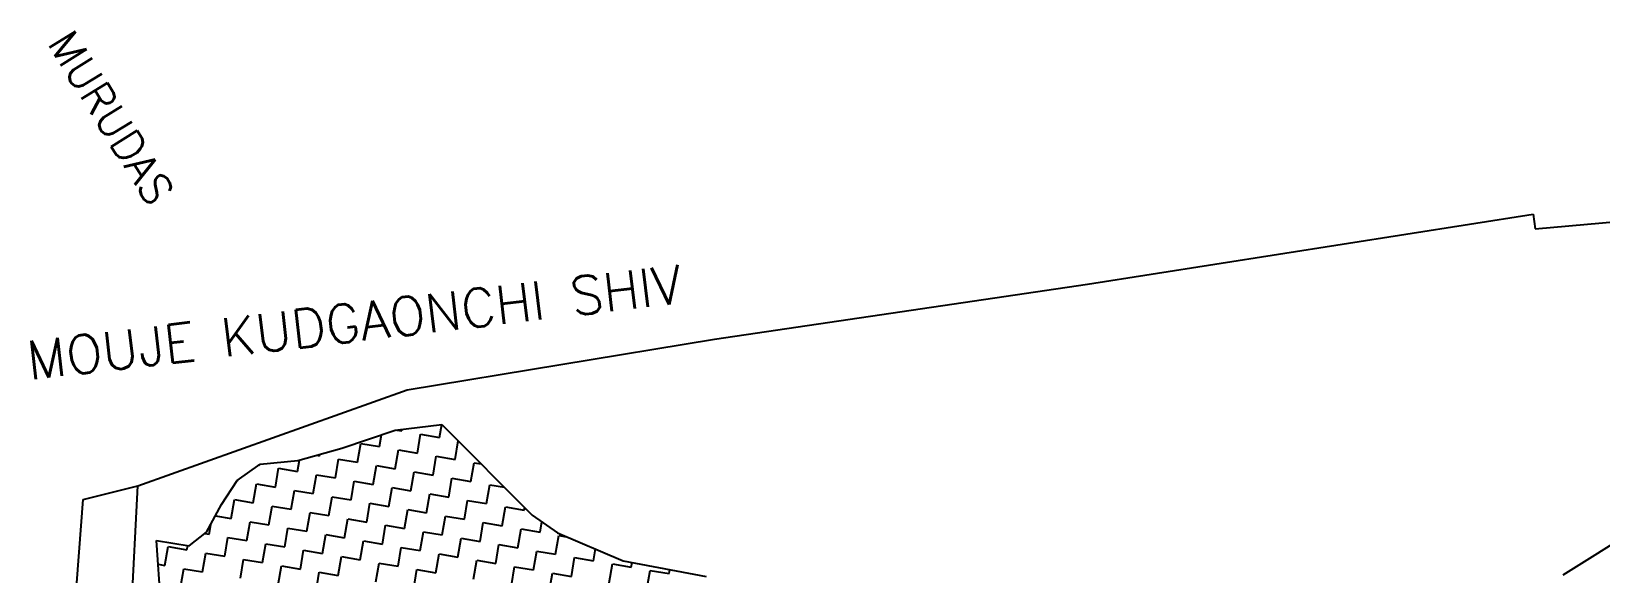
# Model space of a CAD drawing. Header units: metres. Extents: x 286044 to 288268, y 2013628 to 2015838.
# Drawn here: x 286044 to 286563, y 2015474 to 2015654 of the extents above; entities that cross this region are included whole.
import ezdxf
from ezdxf.enums import TextEntityAlignment as Align

# ---------------------------------------------------------------- set-up
doc = ezdxf.new("R2010")
doc.units = ezdxf.units.M
for name, color, linetype in [('POLY_HATCH', 12, 'Continuous'), ('POLY_ROAD', 30, 'Continuous'), ('TEXT_MAPOUT', 7, 'Continuous'), ('V_BOUND_LINE', 7, 'Continuous')]:
    doc.layers.add(name, color=color, linetype=linetype)
doc.styles.get("Standard").update_dxf_attribs({"font": 'simplex.shx'})

msp = doc.modelspace()

# ---------------------------------------------------------------- linework, layer by layer
at = {"layer": 'POLY_HATCH'}
for p, q in [((286146.52, 2015515.6), (286164.18, 2015521.47)), ((286164.18, 2015521.47), (286179.61, 2015523.43)), ((286179.61, 2015523.43), (286209.47, 2015493.38)), ((286131.93, 2015511.43), (286146.52, 2015515.6)), ((286111.93, 2015504.85), (286119.51, 2015510.22)), ((286119.51, 2015510.22), (286131.93, 2015511.43)), ((286106.68, 2015496.87), (286111.93, 2015504.85)), ((286101.79, 2015487.71), (286106.68, 2015496.87)), ((286209.47, 2015493.38), (286217.91, 2015487.5)), ((286550.68, 2015473.56), (286580.53, 2015492.33)), ((286086.68, 2015464.21), (286085.23, 2015484.99)), ((286085.23, 2015484.99), (286096.02, 2015483.15)), ((286096.02, 2015483.15), (286101.79, 2015487.71)), ((286217.91, 2015487.5), (286239.65, 2015478.25)), ((286239.65, 2015478.25), (286267.08, 2015473.02))]:
    msp.add_line(p, q, dxfattribs=at)
at = {"layer": 'POLY_HATCH', "linetype": 'Continuous'}
for p, q in [((286159.02, 2015516.07), (286159.69, 2015519.98)), ((286164.7, 2015521.54), (286166.34, 2015521.26)), ((286166.34, 2015521.26), (286166.42, 2015521.76)), ((286171.53, 2015513.94), (286172.59, 2015520.19)), ((286172.59, 2015520.19), (286178.85, 2015519.13)), ((286178.85, 2015519.13), (286179.58, 2015523.43)), ((286151.7, 2015510.88), (286152.77, 2015517.14)), ((286152.77, 2015517.14), (286159.02, 2015516.07)), ((286164.21, 2015508.75), (286165.27, 2015515.01)), ((286165.27, 2015515.01), (286171.53, 2015513.94)), ((286184.03, 2015511.81), (286185.08, 2015517.93)), ((286119.18, 2015509.99), (286119.37, 2015509.96)), ((286119.37, 2015509.96), (286119.4, 2015510.14)), ((286131.87, 2015507.83), (286132.52, 2015511.6)), ((286138.11, 2015513.2), (286139.19, 2015513.01)), ((286139.19, 2015513.01), (286139.28, 2015513.53)), ((286144.38, 2015505.7), (286145.45, 2015511.95)), ((286145.45, 2015511.95), (286151.7, 2015510.88)), ((286156.89, 2015503.56), (286157.95, 2015509.82)), ((286157.95, 2015509.82), (286164.21, 2015508.75)), ((286176.72, 2015506.62), (286177.78, 2015512.88)), ((286177.78, 2015512.88), (286184.03, 2015511.81)), ((286189.22, 2015504.49), (286190.29, 2015510.74)), ((286190.29, 2015510.74), (286192.61, 2015510.35)), ((286111.89, 2015504.8), (286112.05, 2015504.77)), ((286112.05, 2015504.77), (286112.08, 2015504.96)), ((286124.55, 2015502.64), (286125.62, 2015508.89)), ((286125.62, 2015508.89), (286131.87, 2015507.83)), ((286137.06, 2015500.51), (286138.13, 2015506.76)), ((286138.13, 2015506.76), (286144.38, 2015505.7)), ((286149.57, 2015498.38), (286150.63, 2015504.63)), ((286150.63, 2015504.63), (286156.89, 2015503.56)), ((286169.4, 2015501.43), (286170.46, 2015507.69)), ((286170.46, 2015507.69), (286176.72, 2015506.62)), ((286181.9, 2015499.3), (286182.97, 2015505.56)), ((286182.97, 2015505.56), (286189.22, 2015504.49)), ((286117.23, 2015497.45), (286118.3, 2015503.7)), ((286118.3, 2015503.7), (286124.55, 2015502.64)), ((286129.74, 2015495.32), (286130.81, 2015501.57)), ((286130.81, 2015501.57), (286137.06, 2015500.51)), ((286142.25, 2015493.19), (286143.32, 2015499.44)), ((286143.32, 2015499.44), (286149.57, 2015498.38)), ((286162.08, 2015496.25), (286163.14, 2015502.5)), ((286163.14, 2015502.5), (286169.4, 2015501.43)), ((286174.58, 2015494.11), (286175.65, 2015500.37)), ((286175.65, 2015500.37), (286181.9, 2015499.3)), ((286194.41, 2015497.17), (286195.48, 2015503.43)), ((286195.48, 2015503.43), (286200.31, 2015502.6)), ((286109.92, 2015492.26), (286110.98, 2015498.52)), ((286110.98, 2015498.52), (286117.23, 2015497.45)), ((286122.42, 2015490.13), (286123.49, 2015496.38)), ((286123.49, 2015496.38), (286129.74, 2015495.32)), ((286134.93, 2015488), (286136, 2015494.25)), ((286136, 2015494.25), (286142.25, 2015493.19)), ((286154.76, 2015491.06), (286155.82, 2015497.31)), ((286155.82, 2015497.31), (286162.08, 2015496.25)), ((286167.26, 2015488.93), (286168.33, 2015495.18)), ((286168.33, 2015495.18), (286174.58, 2015494.11)), ((286187.09, 2015491.98), (286188.16, 2015498.24)), ((286188.16, 2015498.24), (286194.41, 2015497.17)), ((286199.6, 2015489.85), (286200.66, 2015496.11)), ((286200.66, 2015496.11), (286206.92, 2015495.04)), ((286206.92, 2015495.04), (286207.05, 2015495.81)), ((286102.6, 2015487.07), (286103.13, 2015490.22)), ((286104.7, 2015493.15), (286109.92, 2015492.26)), ((286115.1, 2015484.94), (286116.17, 2015491.2)), ((286116.17, 2015491.2), (286122.42, 2015490.13)), ((286127.61, 2015482.81), (286128.68, 2015489.07)), ((286128.68, 2015489.07), (286134.93, 2015488)), ((286147.44, 2015485.87), (286148.5, 2015492.12)), ((286148.5, 2015492.12), (286154.76, 2015491.06)), ((286159.95, 2015483.74), (286161.01, 2015489.99)), ((286161.01, 2015489.99), (286167.26, 2015488.93)), ((286179.77, 2015486.79), (286180.84, 2015493.05)), ((286180.84, 2015493.05), (286187.09, 2015491.98)), ((286192.28, 2015484.66), (286193.35, 2015490.92)), ((286193.35, 2015490.92), (286199.6, 2015489.85)), ((286204.79, 2015482.53), (286205.85, 2015488.79)), ((286205.85, 2015488.79), (286212.11, 2015487.72)), ((286212.11, 2015487.72), (286212.69, 2015491.14)), ((286095.28, 2015481.89), (286095.51, 2015483.24)), ((286101.27, 2015487.3), (286102.6, 2015487.07)), ((286107.78, 2015479.75), (286108.85, 2015486.01)), ((286108.85, 2015486.01), (286115.1, 2015484.94)), ((286120.29, 2015477.62), (286121.36, 2015483.88)), ((286121.36, 2015483.88), (286127.61, 2015482.81)), ((286140.12, 2015480.68), (286141.18, 2015486.93)), ((286141.18, 2015486.93), (286147.44, 2015485.87)), ((286152.63, 2015478.55), (286153.69, 2015484.8)), ((286153.69, 2015484.8), (286159.95, 2015483.74)), ((286172.45, 2015481.61), (286173.52, 2015487.86)), ((286173.52, 2015487.86), (286179.77, 2015486.79)), ((286184.96, 2015479.48), (286186.03, 2015485.73)), ((286186.03, 2015485.73), (286192.28, 2015484.66)), ((286197.47, 2015477.34), (286198.53, 2015483.6)), ((286198.53, 2015483.6), (286204.79, 2015482.53)), ((286217.29, 2015480.4), (286218.36, 2015486.66)), ((286218.36, 2015486.66), (286220.92, 2015486.22)), ((286087.96, 2015476.7), (286089.02, 2015482.95)), ((286089.02, 2015482.95), (286095.28, 2015481.89)), ((286100.47, 2015474.57), (286101.53, 2015480.82)), ((286101.53, 2015480.82), (286107.78, 2015479.75)), ((286112.97, 2015472.44), (286114.04, 2015478.69)), ((286114.04, 2015478.69), (286120.29, 2015477.62)), ((286132.8, 2015475.49), (286133.87, 2015481.75)), ((286133.87, 2015481.75), (286140.12, 2015480.68)), ((286145.31, 2015473.36), (286146.37, 2015479.62)), ((286146.37, 2015479.62), (286152.63, 2015478.55)), ((286165.13, 2015476.42), (286166.2, 2015482.67)), ((286166.2, 2015482.67), (286172.45, 2015481.61)), ((286177.64, 2015474.29), (286178.71, 2015480.54)), ((286178.71, 2015480.54), (286184.96, 2015479.48)), ((286190.15, 2015472.16), (286191.21, 2015478.41)), ((286191.21, 2015478.41), (286197.47, 2015477.34)), ((286209.98, 2015475.21), (286211.04, 2015481.47)), ((286211.04, 2015481.47), (286217.29, 2015480.4)), ((286222.48, 2015473.08), (286223.55, 2015479.34)), ((286223.55, 2015479.34), (286229.8, 2015478.27)), ((286229.8, 2015478.27), (286230.46, 2015482.16)), ((286085.78, 2015477.07), (286087.96, 2015476.7)), ((286093.15, 2015469.38), (286094.21, 2015475.63)), ((286094.21, 2015475.63), (286100.47, 2015474.57)), ((286125.48, 2015470.3), (286126.55, 2015476.56)), ((286126.55, 2015476.56), (286132.8, 2015475.49)), ((286137.99, 2015468.17), (286139.05, 2015474.43)), ((286139.05, 2015474.43), (286145.31, 2015473.36)), ((286157.81, 2015471.23), (286158.88, 2015477.48)), ((286158.88, 2015477.48), (286165.13, 2015476.42)), ((286170.32, 2015469.1), (286171.39, 2015475.35)), ((286171.39, 2015475.35), (286177.64, 2015474.29)), ((286202.66, 2015470.03), (286203.72, 2015476.28)), ((286203.72, 2015476.28), (286209.98, 2015475.21)), ((286215.16, 2015467.89), (286216.23, 2015474.15)), ((286216.23, 2015474.15), (286222.48, 2015473.08)), ((286234.99, 2015470.95), (286236.06, 2015477.21)), ((286236.06, 2015477.21), (286242.31, 2015476.14)), ((286242.31, 2015476.14), (286242.57, 2015477.69)), ((286247.5, 2015468.82), (286248.56, 2015475.07)), ((286248.56, 2015475.07), (286254.82, 2015474.01)), ((286254.82, 2015474.01), (286255.04, 2015475.31))]:
    msp.add_line(p, q, dxfattribs=at)
at = {"layer": 'POLY_ROAD'}
msp.add_line((286075.43, 2015433.53), (286079.03, 2015503.11), dxfattribs=at)
at = {"layer": 'V_BOUND_LINE'}
for p, q in [((286541.43, 2015588.18), (286696.88, 2015602.28)), ((286393.26, 2015569.86), (286540.8, 2015593.03)), ((286540.8, 2015593.03), (286541.43, 2015588.18)), ((286269.83, 2015551.62), (286393.26, 2015569.86)), ((286168.19, 2015534.89), (286269.83, 2015551.62)), ((286079.03, 2015503.11), (286168.19, 2015534.89)), ((286060.89, 2015498.53), (286079.03, 2015503.11)), ((286053.85, 2015404.03), (286060.89, 2015498.53))]:
    msp.add_line(p, q, dxfattribs=at)

# ---------------------------------------------------------------- texts
at = {"layer": 'TEXT_MAPOUT'}
for s, height, rotation, p in [('MURUDAS', 10.15, 301.862, (286065.84, 2015622.39)), ('MOUJE KUDGAONCHI SHIV', 12.6877, 6.725, (286151.39, 2015550.97))]:
    msp.add_text(s, height=height, rotation=rotation, dxfattribs=at).set_placement(p, align=Align.CENTER)

doc.saveas('drawing.dxf')
